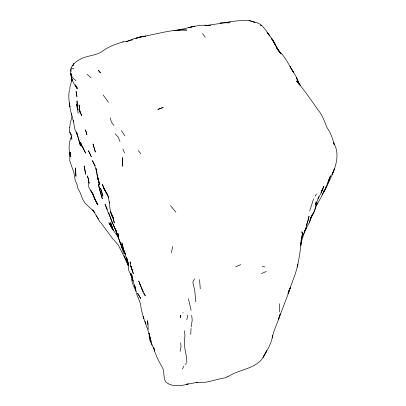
<?xml version="1.0" encoding="UTF-8"?>
<svg xmlns="http://www.w3.org/2000/svg" width="406" height="406" viewBox="0 0 406 406"><rect width="100%" height="100%" fill="white"/><g stroke="black" fill="none" stroke-linecap="round" stroke-linejoin="round"><path stroke-width="0.61" d="M69.898 89.213L69.908 86.884L71.74 80.672L71.71 81.063L71.755 78.196M70.03 152.448L70.182 156.726L69.964 152.291L69.807 161.07L73.867 172.504L75.222 180.426L76.973 184.294L77.754 188.217L79.825 191.962L82.87 199.559L85.118 203.244L94.979 212.582M69.751 127.413L69.583 131.686L71.887 135.345M76.688 88.082L76.77 88.447L75.146 84.834L77.602 88.442C72.364 83.123 69.847 75.694 71.02 68.315C72.578 63.854 76.364 61.301 80.347 59.19C87.671 55.114 96.816 55.911 103.454 50.451C109.387 46.335 116.304 43.802 123.231 41.894M279.455 311.981L279.424 303.744M190.734 334.498L191.033 328.444M71.877 138.106L71.801 139.288L71.065 135.35L69.675 132.077M301.409 239.54L300.668 245.98L301.389 239.489M69.72 127.626L70.268 123.013L72.045 116.573M122.48 162.136L122.739 159.989L122.48 162.136L122.734 166.252L122.445 157.64L122.648 165.968L122.531 161.715M171.433 252.776L172.621 246.523M69.502 89.914C68.112 95.527 69.091 101.297 69.878 106.92L69.345 102.997C70.197 109.447 71.512 115.913 73.755 122.028M301.643 232.988L301.927 231.349M297.212 267.041C299.927 255.618 301.008 243.93 302.526 232.369L302.125 236.723L302.231 235.85L301.48 238.956M315.645 204.533L316.183 201.828L315.107 208.785L314.102 211.846L310.367 219.25L311.478 216.332M180.097 351.423L181.02 346.871L180.685 342.786M186.806 319.786L187.76 315.223M191.201 326.911L192.205 320.04L191.683 315.254M301.024 240.783L301.328 239.565M313.579 198.854L309.671 211.024M307.88 220.768L309.073 216.119L307.692 222.163L300.638 243.96M297.974 264.113L295.477 273.451L287.981 293.655L290.331 287.585L288.311 293.579L278.602 318.969M304.206 231.968L309.413 222.513L311.331 216.626M309.413 222.513L311.432 216.52M278.587 319.04L280.282 313.929C278.125 322.136 273.771 329.591 272.218 337.949C270.376 345.821 265.803 352.753 261.631 359.554C252.816 369.48 238.449 369.587 227.867 376.768M310.042 219.555L310.458 218.311M306.383 225.061L307.692 221.306M310.123 220.011L311.757 215.642M288.361 292.29L290.331 287.585M266.174 351.895L263.093 357.382L266.767 350.327M71.426 136.32C69.005 141.968 68.335 148.383 70.025 154.331L69.964 152.291M327.129 184.476L330.57 175.722L328.515 180.99L329.814 177.726C326.515 187.389 321.831 196.666 316.396 205.289L317.416 202.944L314.356 211.257L310.818 217.88L311.366 216.85M316.02 203.939L318.893 196.743L318.035 198.681L320.994 193.383L323.932 186.07L321.659 191.013M303.399 234.556L304.099 232.831M72.928 65.721L73.836 63.635L72.755 66.041M194.504 278.76L192.855 282.393L194.697 290.077L195.778 301.79M306.413 225.117L306.85 224.158M182.401 369.064L183.842 366.141M288.778 291.406L289.3 290.326M304.353 232.308L306.733 227.644L304.307 231.775M325.693 187.47L326.454 186.039M311.641 216.337L313.655 212.627M323.379 191.708L324.536 189.592M320.943 192.677L322.998 188.932L321.791 190.987M315.157 196.139L316.472 194.012M322.004 194.403L324.881 190.495L327.48 184.979C333.493 172.058 341.806 156.442 333.488 142.623L334.311 144.835C332.712 139.091 330.971 133.107 327.327 128.2C324.516 121.973 322.643 115.213 318.071 109.955C311.204 100.175 304.373 90.239 296.705 81.078L300.465 85.463L297.71 81.966L299.633 84.869M227.492 376.347L226.284 377.671C216.124 378.945 206.512 383.736 196.083 382.523L197.504 382.3L186.598 384.299L188.186 383.969C181.852 385.837 174.803 386.73 168.597 383.924M185.106 364.431L186.42 363.38M126.55 41.706C132.569 38.829 139.202 36.662 145.906 36.52L140.476 36.738L135.909 38.367M261.413 273.649L266.311 271.441M235.79 266.772L240.733 264.626M162.994 107.509L157.868 109.376L163.187 107.453M135.929 38.408L142.394 36.611L140.476 36.738C155.96 34.759 171.038 29.029 186.846 30.039L179.137 29.932L173.981 30.607L180.137 29.851L179.137 29.932C189.44 27.583 199.737 23.913 210.481 25.674L204.888 25.517C219.651 24.208 234.181 19.864 249.081 20.457L254.75 22.305L249.081 20.457M132.813 39.808L127.672 41.153L122.521 41.935M227.629 22.492L230.552 22.01M221.26 22.985L220.341 23.015L227.649 22.751L225.497 22.437L229.187 22.995M262.23 266.453L264.91 266.884M253.933 22.046C261.971 22.751 265.691 30.252 269.797 36.068L267.123 32.45C272.852 38.758 275.811 46.832 280.764 53.622M71.365 68.086L73.993 68.924M168.383 383.837L165.831 382.021C162.75 377.402 165.064 371.414 161.974 366.735C158.37 360.751 155.295 354.418 153.671 347.597L154.787 351.139C153.128 345.531 148.52 341.101 149.215 334.828M87.107 74.328L90.893 77.653M75.932 80.637L72.283 77.47L70.817 73.496M299.369 83.956L296.705 81.078M115.208 133.843L118.227 137.238L119.973 141.491M138.157 150.494L140.826 153.6M170.54 205.659L175.879 212.196M93.852 211.156L92.71 209.77L96.902 216.738M103.149 94.953L108.503 102.368M118.897 238.043L113.208 230.136L110.533 222.762L113.208 230.136L110.584 222.935L111.868 226.477M113.959 125.576L111.366 122.023L110.29 117.907M281.114 54.008L276.4 47.345L280.054 52.678L277.877 49.968C285.2 56.206 288.803 65.061 293.883 72.892L289.97 66.472L296.476 77.307L299.055 84.093M202.543 33.48L205.223 37.271M124.825 135.792L121.338 130.534M105.667 191.475L103.662 188.003L102.388 184.354L104.875 190.292L107.265 194.393L103.662 188.003L108.097 195.981L108.63 197.778M271.375 38.134L275.71 45.259L271.375 38.134L273.771 41.762L277.547 49.09L273.771 41.762M97.42 217.403L98.435 218.966M72.095 115.507L71.426 114.467L71.263 113.264M100.424 222.097L112.386 238.312L118.334 245.148L124.069 256.567M97.212 217.383L99.906 221.899M105.966 192.008C111.071 199.945 108.133 210.521 113.178 218.677L114.34 222.864L112.863 216.702M136.259 291.386C133.645 286.697 131.204 281.566 131.488 276.05M95.227 165.765L92.385 160.578L94.781 165.668L96.861 172.464L96.633 170.764L96.841 172.484L96.141 168.52L96.75 173.347L99.531 184.415L97.328 176.503L96.978 173.631M81.484 144.764L80.393 142.633L81.479 144.846M82.844 147.429L85.61 153.128L82.017 145.952M107.428 209.471L105.017 204.228C109.021 215.606 114.659 226.375 118.4 237.789L115.842 230.43L121.161 245.097L118.476 238.18M299.679 84.808L296.441 77.622L298.867 83.875M77.191 105.601L76.536 104.281L78.18 113.487M143.968 293.107L145.343 295.954L143.181 292.32L138.685 280.962L143.166 291.574M114.02 226.589L116.761 232.354M125.241 253.735L123.434 249.893L125.657 254.75M116.344 231.288L112.223 222.742L108.772 212.795M141.765 288.554L143.186 291.64M127.783 261.86L128.418 265.494L124.165 255.567M125.616 254.643L123.586 250.132L121.866 242.813L124.175 251.492L123.586 250.132L127.773 261.824L127.22 258.932L128.418 265.494M133.041 280.247L130.493 273.751L131.128 275.522L128.545 269.96L127.936 263.113M96.592 215.774L97.08 216.885M124.129 256.719L128.423 265.92M122.876 149.063L124.515 152.966M139.639 283.55L140.588 285.961M121.191 245.168L120.009 242.128L122.729 249.847L121.501 245.97L123.637 253.725M137.857 297.207L136.431 293.523L134.635 285.459L135.837 289.529L132.554 279.572L131.574 273.654L132.305 277.597M88.396 178.701L87.295 175.844L87.975 178.138M140.664 304.48L138.091 297.162M127.682 261.256L126.291 257.556L127.723 261.54L127.205 258.85M132.671 279.429L133.28 281.069M144.988 321.329L145.937 323.922M75.557 84.966L76.501 87.564M76.399 132.092L78.246 137.446M76.369 132.021L77.145 134.31L74.948 129.57L73.263 120.46L73.608 121.511M152.154 345.166L149.789 337.32L149.043 333.382L150.981 341.39L149.789 337.32L149.322 333.752M89.229 182.492L89.442 183.233L88.96 182.822L88.447 178.27L88.691 186.339L89.041 187.775L92.949 194.048L90.68 190.378L97.876 204.868L94.365 198.169L93.065 194.063L93.969 196.93L93.492 195.184M149.596 335.803C146.789 325.434 141.78 315.67 140.664 304.891M71.253 76.942L72.344 80.753L72.217 79.505M150.981 341.39L149.043 333.382M76.81 133.092L80.489 146.013L78.449 138.04M188.425 298.664L191.089 310.372M127.839 261.865L128.159 263.093M130.483 263.601L130.087 261.875L130.778 266.133L133.341 273.608L130.773 265.834L131.925 269.924L131.138 266.473M97.41 175.377L98.394 180.619L97.328 176.503L99.308 184.192L98.678 180.746M147.962 324.582L147.622 320.674L148.297 329.449M182.918 312.361L183.005 312.95M184.39 330.692L184.984 335.574L184.603 339.177L184.71 347.516L186.709 358.346L186.851 362.634M109.255 202.026L109.376 203.041L109.265 201.878M70.923 73.801L71.365 77.505L71.157 73.841M199.544 279.607L200.275 288.762M70.883 68.964L71.02 71.405M77.028 100.977L77.424 109.554L77.028 100.977M180.624 317.253L180.619 317.528L180.426 315.279L180.624 317.253M272.401 335.554L272.218 337.949L272.426 335.615M334.463 168.952L332.012 174.585L334.463 168.952M194.002 26.253L188.546 27.72L194.57 26.136L194.002 26.253M261.768 25.37L260.627 25.208L261.768 25.37M100.358 72.811L98.404 70.233L100.358 72.811M83.103 148.17L81.748 146.155L80.215 142.207L83.103 148.17M140.709 298.4L137.659 293.365L140.709 298.4M97.07 203.513L94.121 197.529L97.07 203.513M110.437 225.492L108.899 222.757L112.168 228.654L110.437 225.492M80.662 113.172L78.8 109.351L81.697 115.639L80.662 113.172M89.528 152.915L88.457 150.712L91.335 156.757L89.528 152.915M113.71 219.189L110.544 211.633L113.71 219.189M118.684 235.642L117.694 233.222L118.684 235.642M95.359 151.971L93.045 144.1L95.359 151.971M102.307 198.646L99.541 189.267L98.501 184.192L99.541 189.267L102.307 198.646M102.911 196.098L100.576 188.237L102.911 196.098M86.336 132.737L85.509 129.849L86.914 134.807L86.336 132.737M85.661 174.184L84.184 166.003L85.661 174.184M143.643 318.527L143.247 316.543L143.643 318.527M76.922 96.587L76.13 91.441L76.922 96.587M79.987 112.102L79.079 105.037L79.987 112.102M75.917 176.26L75.486 167.998L75.917 176.26"/></g></svg>
